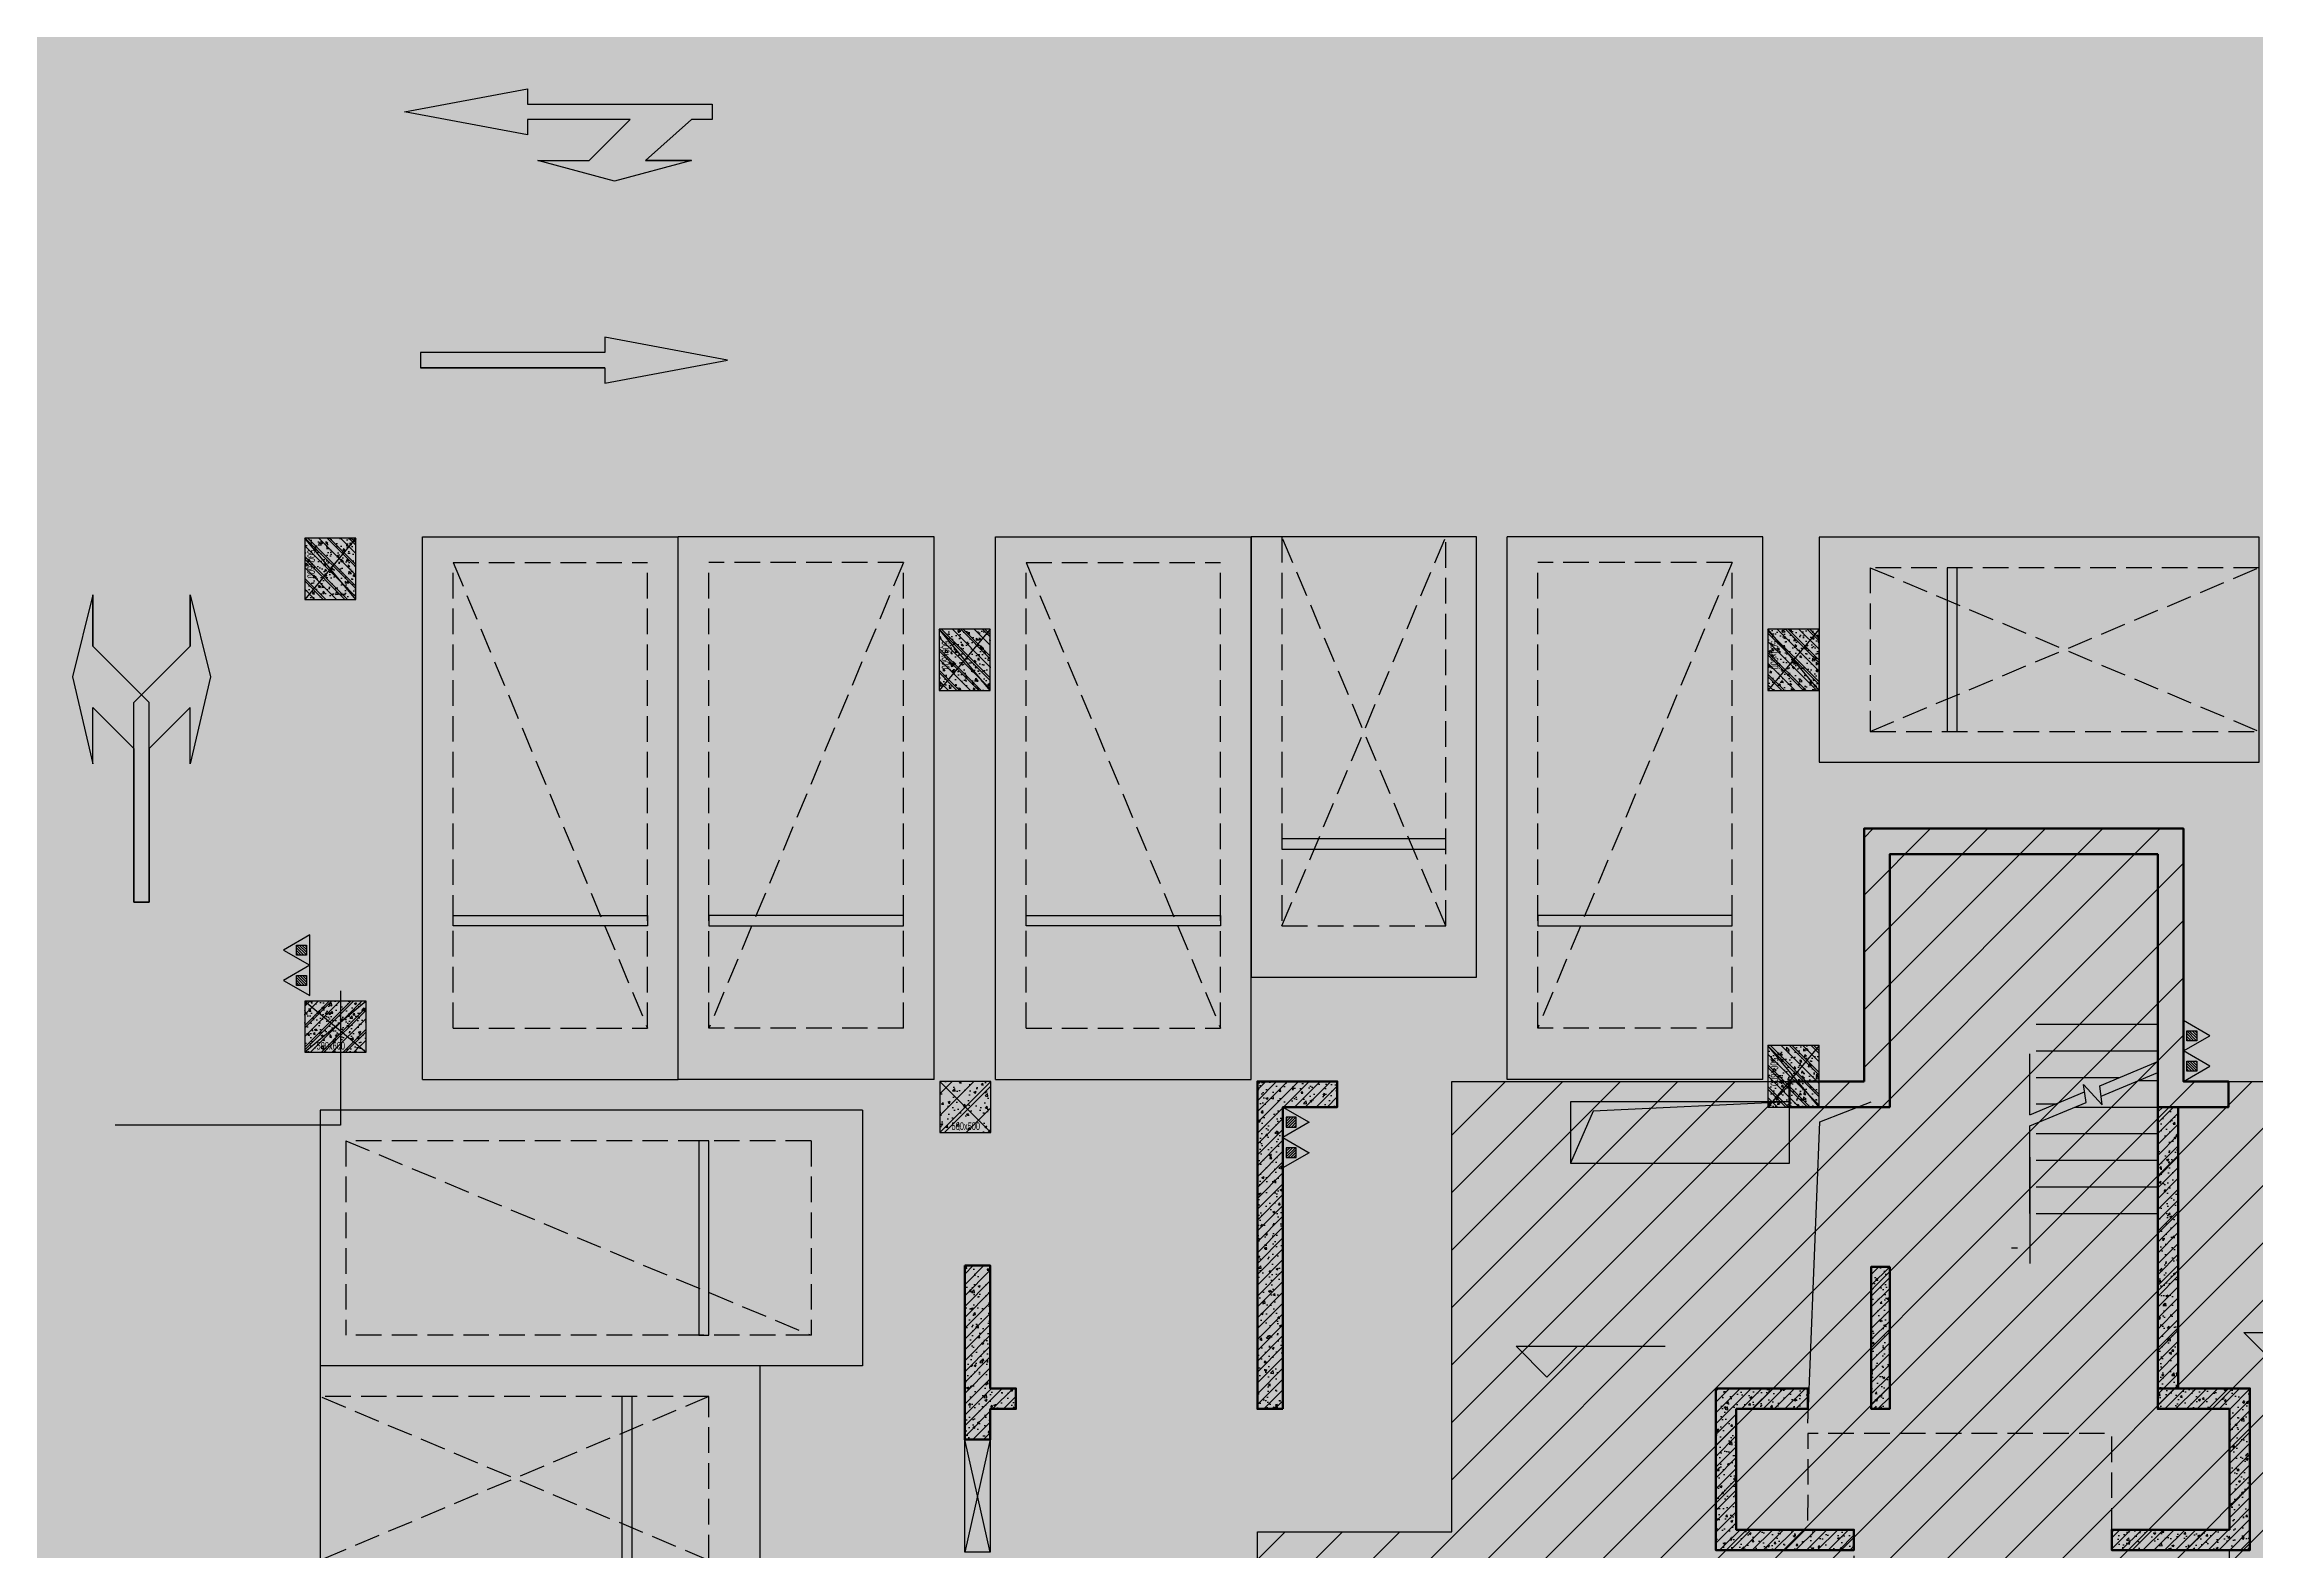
# Model space of a CAD drawing. Extents: x -1338203 to 1886333, y -530034 to 1031844.
# Drawn here: x 825661 to 847274, y 72143 to 86864 of the extents above; entities that cross this region are included whole.
import ezdxf
from ezdxf.enums import TextEntityAlignment as Align

# ---------------------------------------------------------------- set-up
doc = ezdxf.new("R2010")
doc.units = 0
doc.header["$LTSCALE"] = 1000
doc.header["$MEASUREMENT"] = 0
for name, pattern in [('A-001-平面B2$0$__DASH', [0.35, 0.25, -0.1]), ('A-02-平面B1$0$DASH', [0.35, 0.25, -0.1]), ('DASH', [0.35, 0.25, -0.1])]:
    doc.linetypes.add(name, pattern=pattern)
for name, color, linetype, plot in [('A-001-主楼组合参照B1$0$0A-X-AREA', 6, 'Continuous', False), ('A-02-平面B1$0$AAD-A-MARK', 6, 'Continuous', False), ('S001南区墙柱$0$S001-墙柱B1_1$0$0S-A-TIPS', 10, 'Continuous', False)]:
    doc.layers.add(name, color=color, linetype=linetype, plot=plot)
for name, color, linetype in [('A-001-车位参照B1$0$A-001-车位参照B1$0$0A-P-PKNG-CAR(B)', 21, 'Continuous'), ('A-02-平面B1$0$0A-A-SYMB-ELEV', 150, 'Continuous'), ('A-02-平面B1$0$0A-A-SYMB-NAME', 13, 'Continuous'), ('A-02-平面B1$0$0A-E-EVTR', 2, 'Continuous'), ('A-02-平面B1$0$0A-E-STRS', 2, 'Continuous'), ('A-02-平面B1$0$0A-O-HOLE', 52, 'Continuous'), ('p-a-regular', 5, 'Continuous'), ('S-02-墙柱B1_1(QB)$0$0S-CW-HATCH', 251, 'Continuous'), ('S-02-墙柱B1_1(QB)$0$0S-CW-HATCH-UP', 251, 'Continuous'), ('S-02-墙柱B1_1(QB)$0$0S-S-HOLE', 55, 'Continuous'), ('S001南区墙柱$0$0S-CW-HATCH', 251, 'Continuous'), ('S001南区墙柱$0$0S-CW-HATCH-UP', 251, 'Continuous'), ('S001南区墙柱$0$S001-墙柱B1_1$0$0S-CC-LINE', 52, 'Continuous'), ('S001南区墙柱$0$S001-墙柱B1_1$0$0S-CW-HATCH-UP', 251, 'Continuous'), ('中心线', 42, 'Continuous'), ('地面指向箭头', 7, 'Continuous'), ('负一层消火栓$0$0P-EQUIP-FH', 7, 'Continuous'), ('负一层消火栓$0$负一层消火栓$0$0P-DIM-FH', 3, 'Continuous'), ('负一层消火栓$0$负一层消火栓$0$0P-EQUIP-FH', 7, 'Continuous')]:
    doc.layers.add(name, color=color, linetype=linetype)
doc.layers.add('p-a-mini', color=7, linetype='Continuous', true_color=0x0050ff)
doc.layers.add('p-h-walkable', color=7, linetype='Continuous', lineweight=70, true_color=0xf0f0f0)
doc.layers.add('S-02-墙柱B1_1(QB)$0$0S-CW-LINE', color=7, linetype='Continuous', lineweight=50)
doc.styles.add('S001南区墙柱$0$S001-墙柱B1_1$0$AAD-S', font='aad-s.shx', dxfattribs={"width": 0.7, "bigfont": 'aad-hztxt.shx'})
pattern_1 = [(45, (-38543.802, -6670.83), (-17.67767, 17.67767), [])]
pattern_2 = [(45, (844606.6, 68039.074), (-53.033, 53.033), []), (50, (844606.6, 68039.07), (215.178, -18.8256), [22.5, -247.5]), (355, (844606.6, 68039.07), (-41.6254, 225.6576), [18, -198]), (100.4514, (844624.53, 68037.5), (173.553, 206.832), [19.122, -210.3426]), (46.1842, (844606.6, 68099.07), (320.1723, -49.656), [33.75, -371.25]), (96.6356, (844633.28, 68094.94), (280.399, 292.235), [28.683, -315.514]), (351.1842, (844606.6, 68099.07), (280.399, 292.236), [27, -297]), (21, (844636.6, 68084.07), (179.072, -120.7857), [22.5, -247.5]), (326, (844636.6, 68084.07), (72.9946, 217.545), [18, -198]), (71.4514, (844651.52, 68074), (252.0668, 96.759), [19.122, -210.3426]), (37.5, (844606.6, 68039.07), (3.64796, 99.86816), [0, -195.6, 0, -201, 0, -198.75]), (7.5, (844606.6, 68039.07), (78.9209, 118.3235), [0, -114.6, 0, -191.1, 0, -75.75]), (327.5, (844539.7, 68039.07), (160.14673, -6.76646), [0, -75, 0, -234, 0, -310.5]), (317.5, (844509.7, 68039.07), (174.9559, 30.0315), [0, -97.5, 0, -155.4, 0, -220.5])]

# ---------------------------------------------------------------- blocks, each defined once
blk = doc.blocks.new('负一层消火栓$0$$TwtSys$00000546')
h = blk.add_hatch()
h.set_pattern_fill('ANSI31', color=256, scale=200, style=0)
h.set_pattern_definition(pattern_1)
h.paths.add_polyline_path([(-65, 174), (65, 174), (65, 44), (-65, 44)])
for points in [[(0, 344), (-198, 0), (198, 0)], [(-65, 174), (65, 174), (65, 44), (-65, 44)]]:
    blk.add_lwpolyline(points, close=True)
blk = doc.blocks.new('负一层消火栓$0$负一层消火栓$0$$TwtSys$00000546')
h = blk.add_hatch()
h.set_pattern_fill('ANSI31', color=256, scale=200, style=0)
h.set_pattern_definition(pattern_1)
h.paths.add_polyline_path([(-65, 174), (65, 174), (65, 44), (-65, 44)])
for points in [[(0, 344), (-198, 0), (198, 0)], [(-65, 174), (65, 174), (65, 44), (-65, 44)]]:
    blk.add_lwpolyline(points, close=True)
blk = doc.blocks.new('负一层消火栓')
at = {"layer": '负一层消火栓$0$负一层消火栓$0$0P-DIM-FH'}
for p, q in [((62191, -229274, 800), (62191, -230586, 800)), ((62191, -230586, 800), (59988, -230586, 800))]:
    blk.add_line(p, q, dxfattribs=at)
at = {"layer": '负一层消火栓$0$0P-EQUIP-FH', "yscale": 0.75, "zscale": 0.75, "rotation": 270}
for p, xscale in [((80201, -229714), 0.75), ((80201, -230011), 0.75), ((71401, -230559), -0.75), ((71401, -230856), -0.75)]:
    blk.add_blockref('负一层消火栓$0$$TwtSys$00000546', p, dxfattribs=dict(at, xscale=xscale))
at = {"layer": '负一层消火栓$0$负一层消火栓$0$0P-EQUIP-FH', "xscale": 0.7500000000000013, "yscale": 0.7500000000000013, "zscale": 0.7500000000000013, "rotation": 90}
for p in [(61891, -228876, 1600), (61891, -229173, 1600)]:
    blk.add_blockref('负一层消火栓$0$负一层消火栓$0$$TwtSys$00000546', p, dxfattribs=at)
blk = doc.blocks.new('左转加右转')
at = {"layer": '地面指向箭头'}
for points in [[(3220885, 2465747), (3221085, 2466547), (3221085, 2466047), (3221635, 2465497), (3221635, 2463547), (3221485, 2463547), (3221485, 2465047), (3221085, 2465447), (3221085, 2464897)], [(3222235, 2465747), (3222035, 2466547), (3222035, 2466047), (3221485, 2465497), (3221485, 2463547), (3221635, 2463547), (3221635, 2465047), (3222035, 2465447), (3222035, 2464897)]]:
    blk.add_hatch(color=251, dxfattribs=at).paths.add_polyline_path(points)
at = {"layer": '地面指向箭头', "color": 251}
for points in [[(3221085, 2466547), (3220885, 2465747), (3221085, 2464897), (3221085, 2465447), (3221485, 2465047), (3221485, 2463547), (3221635, 2463547), (3221635, 2465497), (3221085, 2466047), (3221085, 2466547), (3221085, 2466047)], [(3222035, 2466547), (3222235, 2465747), (3222035, 2464897), (3222035, 2465447), (3221635, 2465047), (3221635, 2463547), (3221485, 2463547), (3221485, 2465497), (3222035, 2466047), (3222035, 2466547), (3222035, 2466047)]]:
    blk.add_lwpolyline(points, dxfattribs=at)
blk = doc.blocks.new('直行右转或左转')
at = {"layer": '地面指向箭头'}
blk.add_hatch(color=251, dxfattribs=at).paths.add_polyline_path([(3219528, 2452519), (3218327, 2452294), (3218327, 2452444), (3217325, 2452444), (3217726, 2452044), (3218227, 2452044), (3217476, 2451843), (3216725, 2452044), (3217175, 2452044), (3216725, 2452444), (3216524, 2452444), (3216524, 2452594), (3218327, 2452594), (3218327, 2452745)])
at = {"layer": '地面指向箭头', "color": 251}
blk.add_lwpolyline([(3216725, 2452044), (3217175, 2452044), (3216725, 2452044), (3217476, 2451843), (3218227, 2452044), (3217726, 2452044), (3217325, 2452444), (3218327, 2452444), (3218327, 2452294), (3219528, 2452519), (3218327, 2452745), (3218327, 2452594), (3216524, 2452594), (3216524, 2452444), (3216725, 2452444), (3217175, 2452044)], dxfattribs=at)
blk = doc.blocks.new('直行')
at = {"layer": '地面指向箭头'}
blk.add_hatch(color=251, dxfattribs=at).paths.add_polyline_path([(-29241, 4059962), (-29466, 4058762), (-29316, 4058762), (-29316, 4056961), (-29166, 4056961), (-29166, 4058762), (-29016, 4058762)])
at = {"layer": '地面指向箭头', "color": 251}
blk.add_lwpolyline([(-29316, 4058762), (-29316, 4056961), (-29316, 4058762), (-29316, 4058762), (-29466, 4058762), (-29241, 4059962), (-29016, 4058762), (-29166, 4058762), (-29166, 4056961), (-29316, 4056961), (-29316, 4056961)], dxfattribs=at)
blk = doc.blocks.new('A$C9cb663f1')
at = {"layer": '中心线', "color": 251, "const_width": 150}
for points in [[(416374, -276962), (418374, -276962)], [(420374, -276962), (422374, -276962)], [(424374, -276962), (426374, -276962)], [(428374, -276962), (430374, -276962)], [(432374, -276962), (434374, -276962)]]:
    blk.add_lwpolyline(points, dxfattribs=at)
at = {"layer": '地面指向箭头', "color": 251, "linetype": 'Continuous', "xscale": -1}
for name, p in [('直行右转或左转', (3636065, -2728077)), ('左转加右转', (3635526, -2746826))]:
    blk.add_blockref(name, p, dxfattribs=at)
at = {"layer": '地面指向箭头', "color": 251, "xscale": -1, "rotation": 270}
blk.add_blockref('直行', (-3640269, -248743), dxfattribs=at)
blk = doc.blocks.new('A-001-车位参照B1$0$A-001-车位参照B1$0$A-001-车位参照B1$0$A$C43AE5A3B')
at = {"color": 241}
blk.add_lwpolyline([(2500, 0), (2500, 4300), (300, 4300), (300, 0)], close=True, dxfattribs=at)
at = {"color": 241, "linetype": 'DASH'}
for points in [[(2200, 0), (2200, 3800), (600, 3800), (600, 0), (2200, 0)], [(600, 3800), (2200, 0)], [(2200, 3800), (600, 0)]]:
    blk.add_lwpolyline(points, dxfattribs=at)
at = {"color": 241}
blk.add_lwpolyline([(2200, 3050), (600, 3050), (600, 2950), (2200, 2950), (2200, 3050)], dxfattribs=at)
at = {"layer": 'p-a-mini', "ltscale": 0.002, "const_width": 1000}
blk.add_lwpolyline([(1400, 0), (1400, 3800)], dxfattribs=at)
blk = doc.blocks.new('A-02-平面B1$0$asdgsdfg')
at = {"layer": 'A-02-平面B1$0$0A-A-SYMB-NAME', "linetype": 'A-02-平面B1$0$DASH', "flags": 128}
blk.add_lwpolyline([(-1260, 2790), (2410, 2790), (2410, 4110), (1260, 4110), (1260, 5250), (-1710, 5250), (-1713, 4310), (-1260, 4310)], close=True, dxfattribs=at)
blk = doc.blocks.new('A-02-平面B1$0$zsdg')
at = {"layer": 'A-02-平面B1$0$0A-E-STRS'}
for p, q in [((460, 8364), (460, 8960)), ((1143, 8648), (1710, 8884)), ((1710, 8884), (1710, 8960)), ((1009, 8484), (985, 8661)), ((985, 8661), (1167, 8463)), ((1167, 8463), (1143, 8648)), ((1156, 8546), (1710, 8776)), ((1528, 8700), (1710, 8700)), ((1710, 7400), (1710, 8776)), ((460, 8364), (995, 8587)), ((460, 8256), (1009, 8484)), ((903, 8440), (1710, 8440)), ((460, 7400), (460, 8256)), ((520, 8180), (1710, 8180)), ((460, 7950), (460, 6910)), ((520, 7920), (1710, 7920)), ((520, 7660), (1710, 7660)), ((520, 7400), (1710, 7400))]:
    blk.add_line(p, q, dxfattribs=at)
at = {"layer": 'A-02-平面B1$0$0A-E-STRS', "flags": 128}
for points in [[(520, 9250), (1710, 9250)], [(520, 8990), (1710, 8990)], [(520, 8730), (1339, 8730)], [(520, 8470), (714, 8470)]]:
    blk.add_lwpolyline(points, dxfattribs=at)
blk = doc.blocks.new('A-02-平面B1$0$xx')
at = {"layer": 'A-02-平面B1$0$0A-E-EVTR'}
for p, q in [((1798, 2385), (498, 2385)), ((498, 2385), (498, 285)), ((1798, 285), (498, 2385)), ((1798, 2385), (498, 285)), ((1798, 285), (1798, 2385)), ((381, 1791), (156, 1791)), ((156, 1791), (156, 711)), ((381, 711), (381, 1791)), ((156, 711), (381, 711)), ((498, 285), (1798, 285))]:
    blk.add_line(p, q, dxfattribs=at)
blk = doc.blocks.new('A-02-平面B1$0$A$Cd8ea794f')
at = {"flags": 128}
blk.add_lwpolyline([(340, 7060), (280, 7060)], dxfattribs=at)
at = {"layer": 'A-02-平面B1$0$0A-O-HOLE', "flags": 128}
blk.add_lwpolyline([(-1710, 5350), (-1593, 8294), (-1090, 8490)], dxfattribs=at)
at = {"layer": 'A-02-平面B1$0$AAD-A-MARK'}
for q in [(0, 200), (200, 0)]:
    blk.add_line((0, 0), q, dxfattribs=at)
blk.add_circle((0, 0), 100, dxfattribs=at)
for name, p in [('A-02-平面B1$0$zsdg', (0, 0)), ('A-02-平面B1$0$xx', (-1060, 90))]:
    blk.add_blockref(name, p)
blk = doc.blocks.new('A-02-平面B1')
at = {"layer": 'A-02-平面B1$0$0A-A-SYMB-ELEV'}
for p, q in [((-4262, 5802), (-4562, 6102)), ((-4562, 6102), (-3104, 6102)), ((-4262, 5802), (-3962, 6102)), ((2851, 5936), (2551, 6236)), ((2551, 6236), (4009, 6236))]:
    blk.add_line(p, q, dxfattribs=at)
at = {"layer": 'A-02-平面B1$0$0A-O-HOLE', "flags": 128}
blk.add_lwpolyline([(-1890, 8490), (-3809, 8399), (-4030, 7890)], dxfattribs=at)
blk.add_lwpolyline([(-4030, 7890), (-1890, 7890), (-1890, 8490), (-4030, 8490)], close=True, dxfattribs=at)
for name in ['A-02-平面B1$0$A$Cd8ea794f', 'A-02-平面B1$0$asdgsdfg']:
    blk.add_blockref(name, (0, 0))
blk = doc.blocks.new('S001南区墙柱$0$AAD_BLOCK_20230215093950878')
at = {"layer": 'S001南区墙柱$0$0S-CW-HATCH'}
h = blk.add_hatch(color=256, dxfattribs=at)
h.dxf.hatch_style = 1
h.paths.add_polyline_path([(-300, -250), (300, -250), (300, 250), (-300, 250)])
at = {"layer": 'S001南区墙柱$0$0S-CW-HATCH-UP'}
h = blk.add_hatch(dxfattribs=at)
h.set_pattern_fill('钢筋混凝土', color=256, scale=30, pattern_type=2)
h.set_pattern_definition([(45, (-42203.53, -84001.15), (-106.06602, 106.06602), []), (50, (-42203.53, -84001.15), (215.17805, -18.82564), [22.5, -247.5]), (355, (-42203.53, -84001.15), (-41.6254, 225.65764), [18, -198]), (100.4514, (-42185.6, -84002.72), (173.5528, 206.83186), [19.12206, -210.34263]), (46.1842, (-42203.53, -83941.15), (320.1723, -49.6557), [33.75, -371.25]), (96.6356, (-42176.85, -83945.3), (280.3988, 292.2354), [28.6831, -315.5139]), (351.1842, (-42203.53, -83941.15), (280.3986, 292.2356), [27, -297]), (21, (-42173.53, -83956.15), (179.0721, -120.78567), [22.5, -247.5]), (326, (-42173.53, -83956.15), (72.9946, 217.545), [18, -198]), (71.4514, (-42158.6, -83966.21), (252.0668, 96.75915), [19.12206, -210.34263]), (37.5, (-42203.53, -84001.15), (3.647957, 99.868156), [1.5, -195.6, 1.5, -201, 1.5, -198.75]), (7.5, (-42203.53, -84001.15), (78.92086, 118.32351), [1.5, -114.6, 1.5, -191.1, 1.5, -75.75]), (327.5, (-42270.43, -84001.15), (160.14673, -6.76646), [1.5, -75, 1.5, -234, 1.5, -310.5]), (317.5, (-42300.43, -84001.15), (174.95585, 30.0315), [1.5, -97.5, 1.5, -155.4, 1.5, -220.5])])
h.paths.add_polyline_path([(-300, -250), (300, -250), (300, 250), (-300, 250)])
at = {"layer": 'S001南区墙柱$0$S001-墙柱B1_1$0$0S-CW-HATCH-UP', "transparency": 33554661}
h = blk.add_hatch(dxfattribs=at)
h.set_pattern_fill('钢筋混凝土', color=0, scale=30)
h.set_pattern_definition([(45, (48108.52, -15514.205), (-53.03301, 53.03301), []), (50, (48108.52, -15514.2), (215.17805, -18.82564), [22.5, -247.5]), (355, (48108.52, -15514.2), (-41.6254, 225.6576), [18, -198]), (100.4514, (48126.45, -15515.77), (173.5528, 206.8319), [19.1221, -210.3426]), (46.1842, (48108.52, -15454.2), (320.1723, -49.6557), [33.75, -371.25]), (96.6356, (48135.2, -15458.34), (280.3988, 292.2354), [28.683, -315.514]), (351.1842, (48108.52, -15454.2), (280.3986, 292.2356), [27, -297]), (21, (48138.52, -15469.2), (179.0721, -120.78567), [22.5, -247.5]), (326, (48138.52, -15469.2), (72.9946, 217.545), [18, -198]), (71.4514, (48153.44, -15479.27), (252.0668, 96.75915), [19.1221, -210.3426]), (37.5, (48108.52, -15514.205), (3.64796, 99.86816), [0, -195.6, 0, -201, 0, -198.75]), (7.5, (48108.52, -15514.2), (78.92086, 118.32351), [0, -114.6, 0, -191.1, 0, -75.75]), (327.5, (48041.62, -15514.205), (160.14673, -6.76646), [0, -75, 0, -234, 0, -310.5]), (317.5, (48011.62, -15514.2), (174.95585, 30.0315), [0, -97.5, 0, -155.4, 0, -220.5])])
h.paths.add_polyline_path([(-300, -250), (300, -250), (300, 250), (-300, 250)])
at = {"layer": 'S001南区墙柱$0$S001-墙柱B1_1$0$0S-A-TIPS'}
for p, q in [((-300, 250), (300, -250)), ((300, 250), (-300, -250))]:
    blk.add_line(p, q, dxfattribs=at)
at = {"layer": 'S001南区墙柱$0$S001-墙柱B1_1$0$0S-CC-LINE'}
blk.add_lwpolyline([(-300, -250), (300, -250), (300, 250), (-300, 250)], close=True, dxfattribs=at)
at = {"layer": 'S001南区墙柱$0$S001-墙柱B1_1$0$0S-A-TIPS', "style": 'S001南区墙柱$0$S001-墙柱B1_1$0$AAD-S', "width": 0.7}
blk.add_text('500x600', height=75, dxfattribs=at).set_placement((-45, -187), align=Align.MIDDLE_CENTER)
blk = doc.blocks.new('S001南区墙柱$0$AAD_BLOCK_20230215094130330')
at = {"layer": 'S001南区墙柱$0$0S-CW-HATCH'}
h = blk.add_hatch(color=256, dxfattribs=at)
h.dxf.hatch_style = 1
h.paths.add_polyline_path([(-250, -250), (250, -250), (250, 250), (-250, 250)])
at = {"layer": 'S001南区墙柱$0$0S-CW-HATCH-UP'}
h = blk.add_hatch(dxfattribs=at)
h.set_pattern_fill('钢筋混凝土', color=256, scale=30, pattern_type=2)
h.set_pattern_definition([(45, (-71408.98, -78691.11), (-106.06602, 106.06602), []), (50, (-71408.98, -78691.11), (215.17805, -18.82564), [22.5, -247.5]), (355, (-71408.98, -78691.1), (-41.6254, 225.65764), [18, -198]), (100.4514, (-71391.05, -78692.68), (173.5528, 206.83186), [19.12206, -210.34263]), (46.1842, (-71408.98, -78631.1), (320.1723, -49.6557), [33.75, -371.25]), (96.6356, (-71382.3, -78635.25), (280.3988, 292.2354), [28.6831, -315.5139]), (351.1842, (-71409, -78631.1), (280.3986, 292.2356), [27, -297]), (21, (-71378.98, -78646.11), (179.07212, -120.78567), [22.5, -247.5]), (326, (-71378.98, -78646.1), (72.9946, 217.545), [18, -198]), (71.4514, (-71364.06, -78656.17), (252.0668, 96.75915), [19.12206, -210.34263]), (37.5, (-71408.985, -78691.11), (3.647957, 99.868156), [1.5, -195.6, 1.5, -201, 1.5, -198.75]), (7.5, (-71408.98, -78691.11), (78.92086, 118.32351), [1.5, -114.6, 1.5, -191.1, 1.5, -75.75]), (327.5, (-71475.885, -78691.11), (160.14673, -6.76646), [1.5, -75, 1.5, -234, 1.5, -310.5]), (317.5, (-71505.88, -78691.11), (174.95585, 30.0315), [1.5, -97.5, 1.5, -155.4, 1.5, -220.5])])
h.paths.add_polyline_path([(-250, -250), (250, -250), (250, 250), (-250, 250)])
at = {"layer": 'S001南区墙柱$0$S001-墙柱B1_1$0$0S-A-TIPS'}
for p, q in [((-250, 250), (250, -250)), ((250, 250), (-250, -250))]:
    blk.add_line(p, q, dxfattribs=at)
at = {"layer": 'S001南区墙柱$0$S001-墙柱B1_1$0$0S-CC-LINE'}
blk.add_lwpolyline([(-250, -250), (250, -250), (250, 250), (-250, 250)], close=True, dxfattribs=at)
at = {"layer": 'S001南区墙柱$0$S001-墙柱B1_1$0$0S-A-TIPS', "style": 'S001南区墙柱$0$S001-墙柱B1_1$0$AAD-S', "width": 0.7}
blk.add_text('500x500', height=75, dxfattribs=at).set_placement((5, -187), align=Align.MIDDLE_CENTER)

msp = doc.modelspace()

# ---------------------------------------------------------------- hatches: boundary and pattern name
at = {"ltscale": 0.002}
h = msp.add_hatch(dxfattribs=at)
h.set_pattern_fill('ANSI31', color=8, scale=250)
h.set_pattern_definition([(45, (750675.6, 322538.54), (-280.633, 280.633), [])])
h.paths.add_polyline_path([(837516.6, 71729.1), (837516.6, 72329.1), (839416.6, 72329.1), (839416.6, 76729.1), (843446.6, 76729.1), (843446.3, 79199.1), (846566.3, 79199.1), (846566.6, 76729.1), (863946.6, 76729.1), (863946.6, 79199.1), (867066.6, 79199.1), (867066.6, 77629.1), (871196.5, 77629.1), (871196.5, 76729.1), (872996.6, 76729.1), (872996.6, 74929.1), (875856.6, 74929.1), (875856.6, 71729.1), (876656.6, 71729.1), (876656.6, 69175.8), (877556.6, 69175.8), (877556.6, 65749.1), (869066.6, 65749.1), (869066.6, 64749.1), (869216.6, 64749.1), (869216.6, 64349.1), (862596.6, 64349.1), (862596.6, 64749.1), (862746.6, 64749.1), (862746.6, 65749.1), (847766.6, 65749.1), (847766.6, 64749.1), (847916.6, 64749.1), (847916.6, 64349.1), (841296.6, 64349.1), (841296.6, 64749.1), (841446.6, 64749.1), (841446.6, 65749.1), (833856.6, 65749.1), (833856.6, 67549.1), (833856.6, 69749.1), (833856.6, 71729.1)])
at = {"layer": 'p-h-walkable', "ltscale": 0.002}
h = msp.add_hatch(color=256, dxfattribs=at)
h.dxf.hatch_style = 1
h.paths.add_polyline_path([(633826.6, 244460.7), (640276.6, 244575.6), (640576.6, 234544.8), (645576.7, 234544.6), (645576.7, 209278.9), (732355.9, 209029), (732355.1, 235229.9), (738506.7, 235229.9), (738506.6, 268838.9), (732734.3, 268838.9), (732734.3, 272898.9), (711963.1, 272898.9), (711963.1, 278984.7), (717256.7, 278984.7), (717256.7, 284049), (733571.6, 284135.6), (733996.6, 290449.1), (739216.6, 290449.1), (739766.6, 284299.1), (754626.6, 284299.1), (755296.6, 290449.1), (760516.6, 290449.1), (760816.6, 283049.1), (760816.3, 275879.2), (775122.6, 275879.2), (776006.6, 274138.9), (776006.6, 259429.1), (778716.6, 259429.1), (778716.6, 238849.1), (783416.6, 238849.1), (783416.6, 237229.1), (782066.6, 237229.1), (782066.6, 234429.1), (779546.6, 234429.1), (779546.6, 237129.1), (773916.6, 237129.1), (773916.6, 243229.1), (764306.6, 243225.6), (764306.6, 236639.1), (760766.6, 236639.1), (760766.6, 234429.1), (758246.6, 234429.1), (758246.6, 238649.1), (762116.6, 238649.1), (762116.6, 243225.6), (748656.6, 243225.6), (748756.3, 207529.1), (800106.6, 207528.9), (800206.7, 201639.7), (812908.2, 202239.1), (812576.6, 180449.3), (744206, 180449.3), (744206, 173439), (728556.7, 173439), (728556.6, 122289.1), (746356.6, 122289.1), (750916.6, 132325.6), (842896.6, 132325.6), (843211.6, 121345.6), (839116.6, 121345.6), (839116.6, 93449.1), (864906.6, 93449.1), (864906.6, 79694), (875856.6, 74929.1), (875856.6, 65749.1), (834560.6, 65749.1), (839142.9, 28436.3), (869465.5, 32160.2), (871163.4, 18334), (873704.3, 18646.1), (877328.9, 5540.2), (761876.2, -8638.5), (761133.2, 2082.3), (764950.9, 5291.5), (763253.1, 19116.3), (799242.7, 23536.1), (793807.6, 65749.1), (750756.6, 65749.1), (751556.6, 81645.6), (636016.6, 81645.6), (636016.6, 96345.6), (629416.6, 96345.6), (629416.6, 118203.2), (622306.6, 118203.2), (622286.6, 139083.2), (644406.6, 137003.2), (644406.6, 129968.2), (656656.6, 129968.2), (656406.6, 138083.2), (712156.6, 138083.2), (711856.6, 184449.1), (581811.6, 184349.1), (581826.6, 197199.1), (585876.6, 197449.1), (585976.6, 209279), (629226.6, 209578.9), (628926.8, 236145.4), (633826.6, 236145.6)])
at = {"layer": 'S-02-墙柱B1_1(QB)$0$0S-CW-HATCH'}
h = msp.add_hatch(color=256, dxfattribs=at)
h.dxf.hatch_style = 1
h.paths.add_polyline_path([(843446.6, 76729.1), (842716.6, 76729.1), (842716.6, 76479.1), (843696.6, 76479.1), (843696.6, 78949.1), (846316.6, 78949.1), (846316.6, 76479.1), (847006.6, 76479.1), (847006.6, 76729.1), (846566.6, 76729.1), (846566.6, 79199.1), (843446.6, 79199.1)])
h = msp.add_hatch(color=256, dxfattribs=at)
h.dxf.hatch_style = 1
h.paths.add_polyline_path([(837766.6, 73529.1), (837766.6, 76479.1), (838296.6, 76479.1), (838296.6, 76729.1), (837516.6, 76729.1), (837516.6, 73529.1)])
h = msp.add_hatch(color=256, dxfattribs=at)
h.dxf.hatch_style = 1
h.paths.add_polyline_path([(846516.6, 76479.1), (846316.6, 76479.1), (846316.6, 73729.1), (846516.6, 73729.1)])
h = msp.add_hatch(color=256, dxfattribs=at)
h.dxf.hatch_style = 1
h.paths.add_polyline_path([(834656.6, 74929.1), (834906.6, 74929.1), (834906.6, 73729.1), (835156.6, 73729.1), (835156.6, 73529.1), (834906.6, 73529.1), (834906.6, 73229.1), (834656.6, 73229.1)])
h = msp.add_hatch(color=256, dxfattribs=at)
h.dxf.hatch_style = 1
h.paths.add_polyline_path([(843696.6, 74919.1), (843516.6, 74919.1), (843516.6, 73529.1), (843696.6, 73529.1)])
h = msp.add_hatch(color=256, dxfattribs=at)
h.dxf.hatch_style = 1
h.paths.add_polyline_path([(841996.6, 73729.1), (841996.6, 72149.1), (843156.6, 72149.1), (843346.6, 72149.1), (843346.6, 72349.1), (842196.6, 72349.1), (842196.6, 73529.1), (842896.6, 73529.1), (842896.6, 73729.1)])
h = msp.add_hatch(color=256, dxfattribs=at)
h.dxf.hatch_style = 1
h.paths.add_polyline_path([(847016.6, 72349.1), (845866.6, 72349.1), (845866.6, 72149.1), (846056.6, 72149.1), (847216.6, 72149.1), (847216.6, 73729.1), (846316.6, 73729.1), (846316.6, 73529.1), (847016.6, 73529.1)])
at = {"layer": 'S-02-墙柱B1_1(QB)$0$0S-CW-HATCH-UP'}
h = msp.add_hatch(dxfattribs=at)
h.set_pattern_fill('钢筋混凝土', color=256, scale=30)
h.set_pattern_definition(pattern_2)
h.paths.add_polyline_path([(843446.6, 76729.1), (842716.6, 76729.1), (842716.6, 76479.1), (843696.6, 76479.1), (843696.6, 78949.1), (846316.6, 78949.1), (846316.6, 76479.1), (847006.6, 76479.1), (847006.6, 76729.1), (846566.6, 76729.1), (846566.6, 79199.1), (843446.6, 79199.1)])
h = msp.add_hatch(dxfattribs=at)
h.set_pattern_fill('钢筋混凝土', color=256, scale=30)
h.set_pattern_definition([(45, (844606.6, 68039.074), (-53.033, 53.033), []), (50, (844606.6, 68039.07), (215.178, -18.8256), [22.5, -247.5]), (355, (844606.6, 68039.07), (-41.6254, 225.6576), [18, -198]), (100.4514, (844624.53, 68037.5), (173.553, 206.832), [19.122, -210.3426]), (46.1842, (844606.6, 68099.07), (320.172, -49.656), [33.75, -371.25]), (96.6356, (844633.28, 68094.94), (280.399, 292.235), [28.683, -315.514]), (351.1842, (844606.6, 68099.07), (280.399, 292.236), [27, -297]), (21, (844636.6, 68084.07), (179.072, -120.7857), [22.5, -247.5]), (326, (844636.6, 68084.07), (72.9946, 217.545), [18, -198]), (71.4514, (844651.52, 68074), (252.0668, 96.759), [19.122, -210.3426]), (37.5, (844606.6, 68039.07), (3.64796, 99.86816), [0, -195.6, 0, -201, 0, -198.75]), (7.5, (844606.6, 68039.07), (78.9209, 118.3235), [0, -114.6, 0, -191.1, 0, -75.75]), (327.5, (844539.7, 68039.07), (160.14673, -6.76646), [0, -75, 0, -234, 0, -310.5]), (317.5, (844509.7, 68039.07), (174.9559, 30.0315), [0, -97.5, 0, -155.4, 0, -220.5])])
h.paths.add_polyline_path([(837766.6, 73529.1), (837766.6, 76479.1), (838296.6, 76479.1), (838296.6, 76729.1), (837516.6, 76729.1), (837516.6, 73529.1)])
h = msp.add_hatch(dxfattribs=at)
h.set_pattern_fill('钢筋混凝土', color=256, scale=30)
h.set_pattern_definition(pattern_2)
h.paths.add_polyline_path([(846516.6, 76479.1), (846316.6, 76479.1), (846316.6, 73729.1), (846516.6, 73729.1)])
h = msp.add_hatch(dxfattribs=at)
h.set_pattern_fill('钢筋混凝土', color=256, scale=30)
h.set_pattern_definition([(45, (844606.6, 68039.074), (-53.033, 53.033), []), (50, (844606.6, 68039.07), (215.178, -18.8256), [22.5, -247.5]), (355, (844606.6, 68039.07), (-41.6254, 225.6576), [18, -198]), (100.4514, (844624.53, 68037.5), (173.5528, 206.832), [19.122, -210.3426]), (46.1842, (844606.6, 68099.07), (320.1723, -49.6557), [33.75, -371.25]), (96.6356, (844633.28, 68094.94), (280.399, 292.235), [28.683, -315.514]), (351.1842, (844606.6, 68099.07), (280.399, 292.236), [27, -297]), (21, (844636.6, 68084.07), (179.072, -120.7857), [22.5, -247.5]), (326, (844636.6, 68084.07), (72.9946, 217.545), [18, -198]), (71.4514, (844651.52, 68074), (252.0668, 96.759), [19.122, -210.3426]), (37.5, (844606.6, 68039.07), (3.64796, 99.86816), [0, -195.6, 0, -201, 0, -198.75]), (7.5, (844606.6, 68039.07), (78.9209, 118.3235), [0, -114.6, 0, -191.1, 0, -75.75]), (327.5, (844539.7, 68039.07), (160.14673, -6.76646), [0, -75, 0, -234, 0, -310.5]), (317.5, (844509.7, 68039.07), (174.9559, 30.0315), [0, -97.5, 0, -155.4, 0, -220.5])])
h.paths.add_polyline_path([(834656.6, 74929.1), (834906.6, 74929.1), (834906.6, 73729.1), (835156.6, 73729.1), (835156.6, 73529.1), (834906.6, 73529.1), (834906.6, 73229.1), (834656.6, 73229.1)])
h = msp.add_hatch(dxfattribs=at)
h.set_pattern_fill('钢筋混凝土', color=256, scale=30)
h.set_pattern_definition([(45, (-2858444.82, 819169.924), (-53.0330086, 53.0330086), []), (50, (-2858444.82, 819169.92), (215.178055, -18.8256405), [22.5, -247.5]), (355, (-2858444.82, 819169.92), (-41.6254, 225.65764), [18, -198]), (100.4514, (-2858426.89, 819168.36), (173.552815, 206.831863), [19.122057, -210.342634]), (46.1842, (-2858444.82, 819229.92), (320.172315, -49.655704), [33.75, -371.25]), (96.6356, (-2858418.14, 819225.8), (280.398812, 292.23536), [28.683086, -315.5139]), (351.1842, (-2858444.82, 819229.92), (280.398584, 292.23558), [27, -297]), (21, (-2858414.82, 819214.92), (179.072116, -120.785667), [22.5, -247.5]), (326, (-2858414.82, 819214.92), (72.9946, 217.545014), [18, -198]), (71.4514, (-2858399.9, 819204.86), (252.066789, 96.759149), [19.122057, -210.342634]), (37.5, (-2858444.82, 819169.924), (3.6479566, 99.8681561), [0, -195.6, 0, -201, 0, -198.75]), (7.5, (-2858444.82, 819169.92), (78.9208612, 118.3235136), [0, -114.6, 0, -191.1, 0, -75.75]), (327.5, (-2858511.72, 819169.924), (160.1467309, -6.7664615), [0, -75, 0, -234, 0, -310.5]), (317.5, (-2858541.72, 819169.92), (174.955851, 30.0314947), [0, -97.5, 0, -155.4, 0, -220.5])])
h.paths.add_polyline_path([(843696.6, 74919.1), (843516.6, 74919.1), (843516.6, 73529.1), (843696.6, 73529.1)])
h = msp.add_hatch(dxfattribs=at)
h.set_pattern_fill('钢筋混凝土', color=256, scale=30)
h.set_pattern_definition(pattern_2)
h.paths.add_polyline_path([(841996.6, 73729.1), (841996.6, 72149.1), (843156.6, 72149.1), (843346.6, 72149.1), (843346.6, 72349.1), (842196.6, 72349.1), (842196.6, 73529.1), (842896.6, 73529.1), (842896.6, 73729.1)])
h = msp.add_hatch(dxfattribs=at)
h.set_pattern_fill('钢筋混凝土', color=256, scale=30)
h.set_pattern_definition(pattern_2)
h.paths.add_polyline_path([(847016.6, 72349.1), (845866.6, 72349.1), (845866.6, 72149.1), (846056.6, 72149.1), (847216.6, 72149.1), (847216.6, 73729.1), (846316.6, 73729.1), (846316.6, 73529.1), (847016.6, 73529.1)])

# ---------------------------------------------------------------- linework, layer by layer
for p, q in [((829356.8, 76749.1), (829357.1, 82049.1)), ((829357.1, 82049.1), (831857.1, 82049)), ((831856.8, 76749), (831857.1, 82049)), ((834357.1, 82049.1), (831857.1, 82049)), ((831857.3, 76749), (831857.1, 82049)), ((834357.3, 76749.1), (834357.1, 82049.1)), ((834956.5, 76749.1), (834956.7, 82049.1)), ((834956.7, 82049.1), (837456.7, 82049)), ((837456.5, 76749), (837456.7, 82049)), ((842456.7, 82049.1), (839956.7, 82049)), ((839957, 76749), (839956.7, 82049)), ((842457, 76749.1), (842456.7, 82049.1)), ((829356.8, 76749.1), (831856.8, 76749)), ((834357.3, 76749.1), (831857.3, 76749)), ((834956.5, 76749.1), (837456.5, 76749)), ((842457, 76749.1), (839957, 76749)), ((833656.7, 76449.3), (828356.7, 76449.1)), ((828356.7, 76449.1), (828356.8, 73949.1)), ((833656.7, 76449.3), (833656.8, 73949.3)), ((833656.8, 73949.3), (828356.8, 73949.1))]:
    msp.add_line(p, q)
at = {"linetype": 'A-001-平面B2$0$__DASH'}
for p, q in [((829656.8, 77249.1), (829657, 81799.1)), ((829657, 81799.1), (831557, 81799)), ((831556.8, 77249), (831557, 81799)), ((834057.1, 81799.1), (832157.1, 81799)), ((832157.3, 77249), (832157.1, 81799)), ((834057.3, 77249.1), (834057.1, 81799.1)), ((835256.5, 77249.1), (835256.7, 81799.1)), ((835256.7, 81799.1), (837156.7, 81799)), ((837156.5, 77249), (837156.7, 81799)), ((842156.7, 81799.1), (840256.7, 81799)), ((840257, 77249), (840256.7, 81799)), ((842157, 77249.1), (842156.7, 81799.1)), ((829656.8, 77249.1), (831556.8, 77249)), ((834057.3, 77249.1), (832157.3, 77249)), ((835256.5, 77249.1), (837156.5, 77249)), ((842157, 77249.1), (840257, 77249)), ((833156.7, 76149.3), (828606.7, 76149.1)), ((828606.7, 76149.1), (828606.8, 74249.1)), ((833156.7, 76149.3), (833156.8, 74249.3)), ((833156.8, 74249.3), (828606.8, 74249.1))]:
    msp.add_line(p, q, dxfattribs=at)
for points in [[(829657, 81799.1), (831556.8, 77249)], [(834057.1, 81799.1), (832157.3, 77249)], [(835256.7, 81799.1), (837156.5, 77249)], [(842156.7, 81799.1), (840257, 77249)], [(828606.7, 76149.1), (833156.8, 74249.3)]]:
    msp.add_lwpolyline(points, dxfattribs=at)
for points in [[(831556.9, 78249), (829656.9, 78249.1), (829656.9, 78349.1), (831556.9, 78349)], [(832157.2, 78249), (834057.2, 78249.1), (834057.2, 78349.1), (832157.2, 78349)], [(837156.5, 78249), (835256.5, 78249.1), (835256.5, 78349.1), (837156.5, 78349)], [(840256.9, 78249), (842156.9, 78249.1), (842156.9, 78349.1), (840256.9, 78349)], [(832156.8, 74249.3), (832156.7, 76149.3), (832056.7, 76149.2), (832056.8, 74249.2)]]:
    msp.add_lwpolyline(points, close=True)
at = {"layer": 'A-001-主楼组合参照B1$0$0A-X-AREA', "flags": 128}
msp.add_lwpolyline([(847916.6, 64349.1), (841296.6, 64349.1), (841296.6, 64749.1), (841446.6, 64749.1), (841446.6, 65749.1), (833856.6, 65749.1), (833856.6, 67549.1), (833856.6, 67549.1), (833856.6, 69749.1), (833856.6, 71729.1), (837516.6, 71729.1), (837516.6, 72329.1), (839416.6, 72329.1), (839416.6, 76729.1), (839416.6, 76729.1), (843446.6, 76729.1), (843446.3, 79199.1), (846566.3, 79199.1), (846566.6, 76729.1), (863946.6, 76729.1)], dxfattribs=at)
at = {"layer": 'p-a-regular', "ltscale": 0.002, "const_width": 1000}
for points in [[(830606.8, 77249), (830607, 81799)], [(833107.3, 77249), (833107.1, 81799)], [(836206.5, 77249), (836206.7, 81799)], [(841207, 77249), (841206.7, 81799)], [(833156.7, 75199.3), (828606.7, 75199.1)]]:
    msp.add_lwpolyline(points, dxfattribs=at)
at = {"layer": 'S-02-墙柱B1_1(QB)$0$0S-CW-LINE'}
msp.add_lwpolyline([(843446.6, 76729.1), (842716.6, 76729.1), (842716.6, 76479.1), (843696.6, 76479.1), (843696.6, 78949.1), (846316.6, 78949.1), (846316.6, 76479.1), (847006.6, 76479.1), (847006.6, 76729.1), (846566.6, 76729.1), (846566.6, 79199.1), (843446.6, 79199.1), (843446.6, 76729.1)], dxfattribs=at)
for points in [[(837766.6, 73529.1), (837766.6, 76479.1), (838296.6, 76479.1), (838296.6, 76729.1), (837516.6, 76729.1), (837516.6, 73529.1)], [(846516.6, 76479.1), (846316.6, 76479.1), (846316.6, 73729.1), (846516.6, 73729.1)], [(834656.6, 74929.1), (834906.6, 74929.1), (834906.6, 73729.1), (835156.6, 73729.1), (835156.6, 73529.1), (834906.6, 73529.1), (834906.6, 73229.1), (834656.6, 73229.1)], [(843696.6, 74919.1), (843516.6, 74919.1), (843516.6, 73529.1), (843696.6, 73529.1)], [(841996.6, 73729.1), (841996.6, 72149.1), (843156.6, 72149.1), (843156.6, 72149.1), (843346.6, 72149.1), (843346.6, 72349.1), (842196.6, 72349.1), (842196.6, 73529.1), (842896.6, 73529.1), (842896.6, 73729.1)], [(847016.6, 72349.1), (845866.6, 72349.1), (845866.6, 72149.1), (846056.6, 72149.1), (846056.6, 72149.1), (847216.6, 72149.1), (847216.6, 73729.1), (846316.6, 73729.1), (846316.6, 73529.1), (847016.6, 73529.1)]]:
    msp.add_lwpolyline(points, close=True, dxfattribs=at)
at = {"layer": 'S-02-墙柱B1_1(QB)$0$0S-S-HOLE'}
msp.add_lwpolyline([(834656.6, 73229.1), (834906.6, 73229.1), (834906.6, 72129.1), (834656.6, 72129.1)], close=True, dxfattribs=at)
for points in [[(834906.6, 72129.1), (834656.6, 73229.1)], [(834906.6, 73229.1), (834656.6, 72129.1)]]:
    msp.add_lwpolyline(points, dxfattribs=at)

# ---------------------------------------------------------------- block references
at = {"ltscale": 0.002}
for name, p in [('负一层消火栓', (766365.4, 306889.1)), ('A$C9cb663f1', (412646.2, 361761.3)), ('A-02-平面B1', (844606.6, 68039.1))]:
    msp.add_blockref(name, p, dxfattribs=at)
at = {"rotation": 270}
for p in [(828456.6, 81739.1), (834656.8, 80849.2), (842756.8, 80849.1), (842756.8, 76779.1)]:
    msp.add_blockref('S001南区墙柱$0$AAD_BLOCK_20230215093950878', p, dxfattribs=at)
for name, p in [('S001南区墙柱$0$AAD_BLOCK_20230215093950878', (828506.4, 77264.6)), ('S001南区墙柱$0$AAD_BLOCK_20230215094130330', (834662.1, 76479))]:
    msp.add_blockref(name, p)
at = {"layer": 'A-001-车位参照B1$0$A-001-车位参照B1$0$0A-P-PKNG-CAR(B)'}
for p, rotation in [((839957, 82049.1), 180), ((847306.9, 79548.8), 90), ((828356.7, 74249.3), 270)]:
    msp.add_blockref('A-001-车位参照B1$0$A-001-车位参照B1$0$A-001-车位参照B1$0$A$C43AE5A3B', p, dxfattribs=dict(at, rotation=rotation))

doc.saveas('drawing.dxf')
